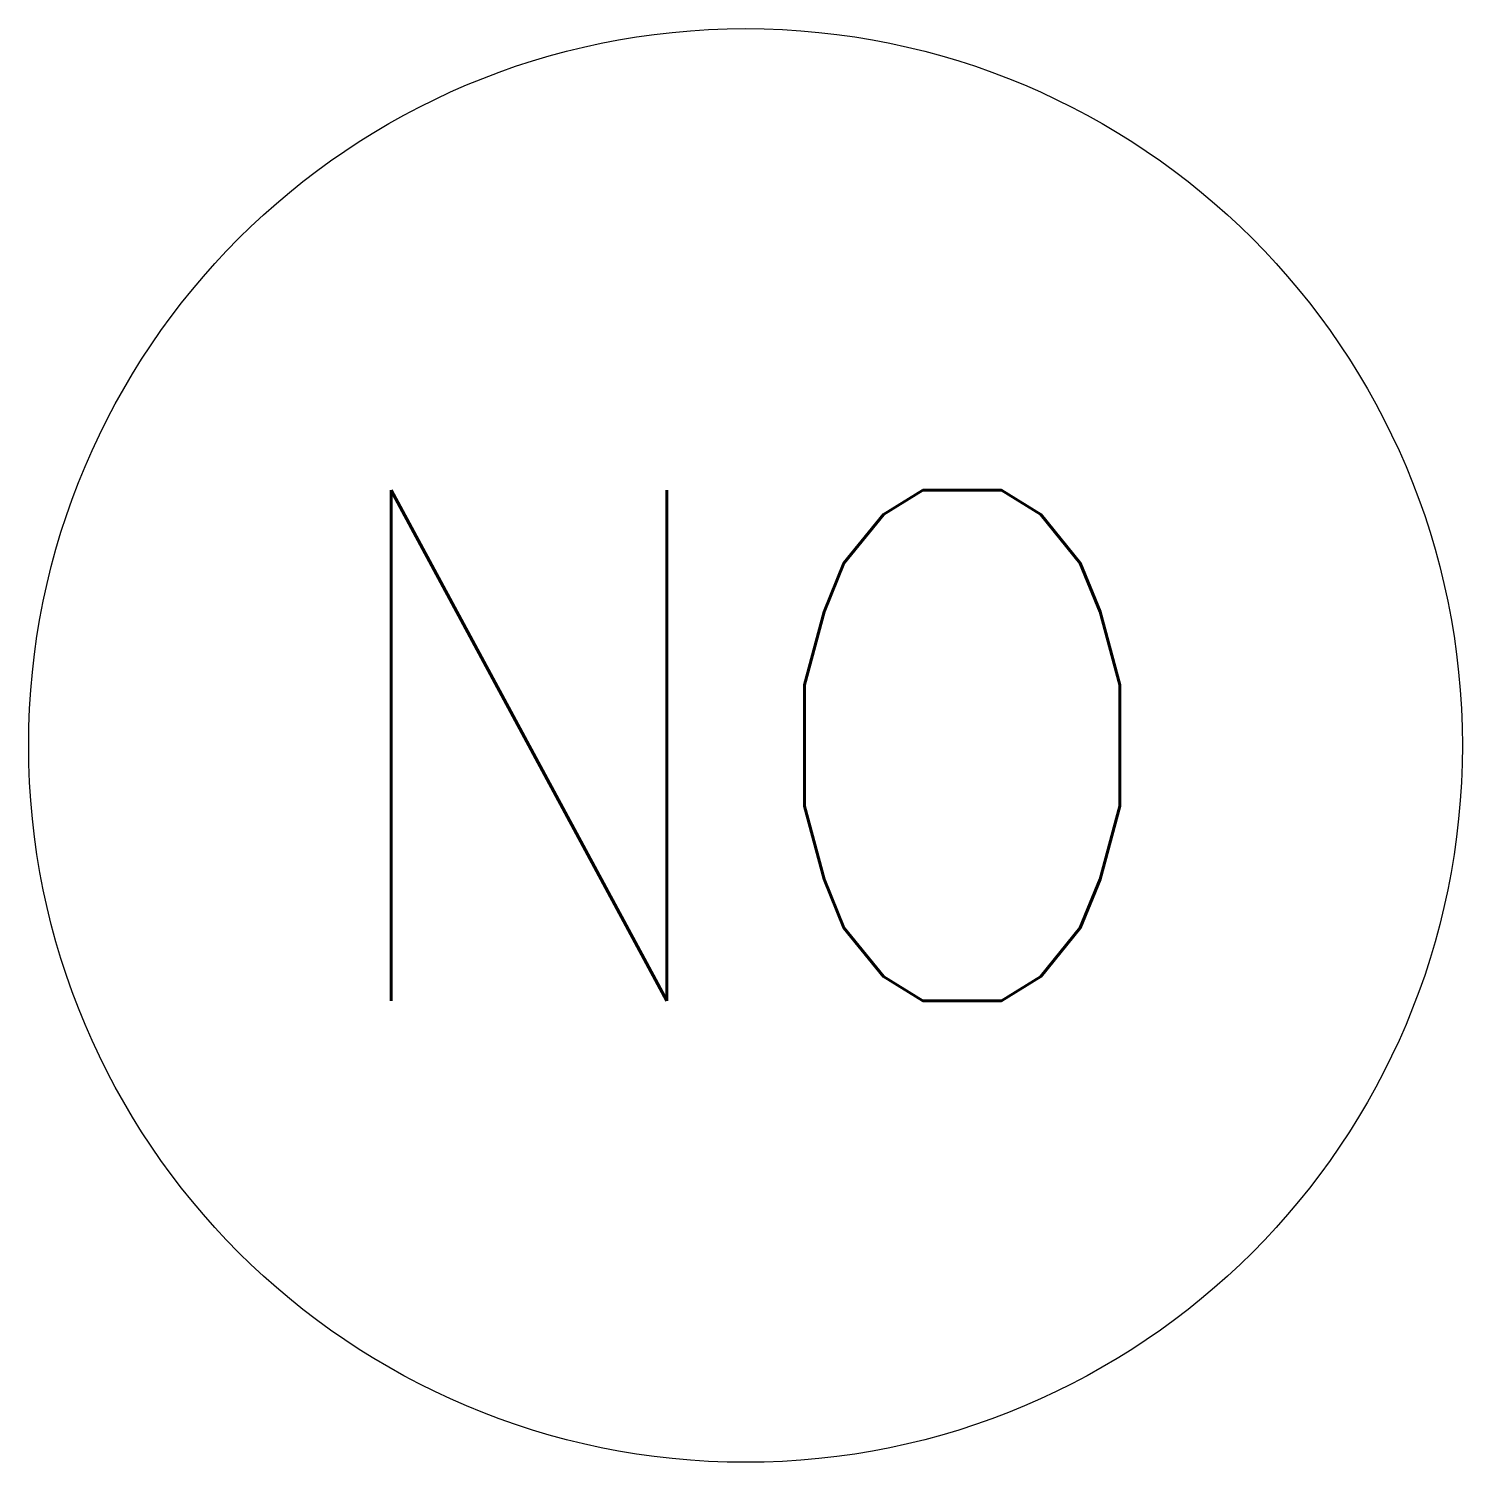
# Model space of a CAD drawing. Extents: x 164.094 to 164.358, y 984.51 to 984.773.
import ezdxf
from ezdxf.enums import TextEntityAlignment as Align

# ---------------------------------------------------------------- set-up
doc = ezdxf.new("R2010")
doc.units = 0
doc.header["$LTSCALE"] = 96
doc.header["$MEASUREMENT"] = 0
doc.layers.get('0').update_dxf_attribs({"linetype": 'CONTINUOUS'})
doc.styles.add('ROMANS', font='romans.shx', dxfattribs={"width": 0.9, "height": 0.09375})

msp = doc.modelspace()

# ---------------------------------------------------------------- linework, layer by layer
at = {"color": 3}
msp.add_circle((164.22611, 984.64187), 0.13162, dxfattribs=at)

# ---------------------------------------------------------------- texts
at = {"color": 1, "style": 'ROMANS', "width": 0.9}
msp.add_attdef('NO', text='', height=0.09375, dxfattribs=at).set_placement((164.22611, 984.64187), align=Align.MIDDLE)

doc.saveas('drawing.dxf')
